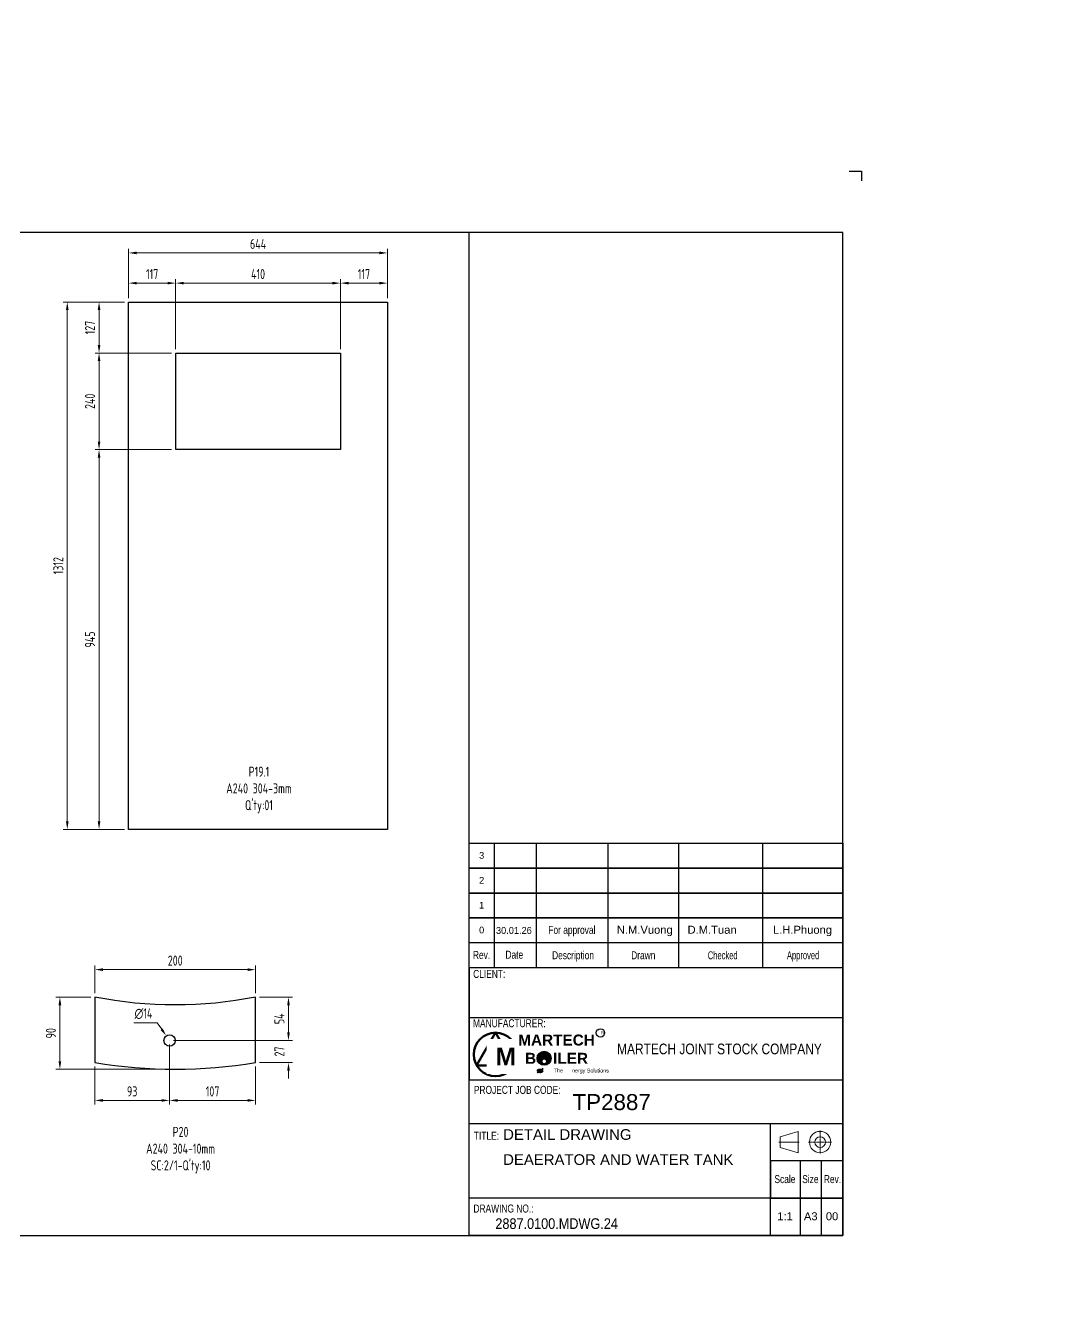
# Model space of a CAD drawing. Header units: millimetres. Extents: x -46397 to 283259, y -8690 to 23983.
# Drawn here: x 205378 to 207953, y -2397 to 754 of the extents above; entities that cross this region are included whole.
import ezdxf
from ezdxf import colors
from ezdxf.entities.mleader import LeaderData, LeaderLine
from ezdxf.enums import TextEntityAlignment as Align
from ezdxf.math import Vec2, Vec3

# ---------------------------------------------------------------- set-up
doc = ezdxf.new("R2010")
doc.units = ezdxf.units.MM
doc.linetypes.add('CENTER', pattern=[2, 1.25, -0.25, 0.25, -0.25])
doc.layers.get('Defpoints').update_dxf_attribs({"lineweight": 0})
for name, color, linetype, lineweight in [('DAM_8', 1, 'Continuous', 25), ('DCenterline8', 8, 'CENTER', 5), ('Dtext', 255, 'Continuous', 20), ('DUONGCHINH', 7, 'Continuous', 25)]:
    doc.layers.add(name, color=color, linetype=linetype, lineweight=lineweight)
doc.layers.add('DIM', color=8, linetype='Continuous')
doc.styles.add('Chu va so', font='arial.ttf')
doc.styles.add('GHI CHÚ 1', font='isocp_IV25.ttf', dxfattribs={"width": 0.8})
doc.styles.get("Standard").update_dxf_attribs({"font": 'isocp.shx', "width": 0.8})
doc.styles.add('TCVN', font='arial.ttf')
doc.styles.add('TEXT', font='arial.ttf', dxfattribs={"height": 124})
doc.dimstyles.new('1-30SCALE', dxfattribs={"dimtxt": 75, "dimasz": 75, "dimexe": 37.5, "dimexo": 30, "dimgap": 30, "dimtad": 1, "dimtoh": 1, "dimdec": 0, "dimdsep": 46, "dimtxsty": 'GHI CHÚ 1', "dimcen": 0.09, "dimclrd": 256, "dimclre": 256, "dimclrt": 2, "dimadec": 0, "dimazin": 0, "dimtfac": 1, "dimtdec": 0, "dimtofl": 0, "dimtmove": 0, "dimatfit": 3, "dimfxl": 1, "dimlwd": 0, "dimlwe": 0, "dimarcsym": 0})

# ---------------------------------------------------------------- blocks, each defined once
blk = doc.blocks.new('_Dot')
at = {"color": 0, "linetype": 'ByBlock', "lineweight": -2}
blk.add_line((-0.5, 0), (-1, 0), dxfattribs=at)
at = {"color": 0, "linetype": 'ByBlock', "const_width": 0.5}
blk.add_lwpolyline([(-0.25, 0, 1), (0.25, 0, 1)], format="xyb", close=True, dxfattribs=at)
blk = doc.blocks.new('*D1180')
at = {"layer": 'Defpoints', "color": 0, "transparency": 16777216}
for p in [(206278.7, 187.3), (205634.7, 65.2, -1.5), (206278.7, 65.2, -1.5)]:
    blk.add_point(p, dxfattribs=at)
at = {"layer": 'DIM', "linetype": 'Continuous', "lineweight": 0, "transparency": 16777216}
for p, q in [((205634.7, 75.2), (205634.7, 197.3)), ((206278.7, 75.2), (206278.7, 197.3)), ((205654.7, 187.3), (206258.7, 187.3))]:
    blk.add_line(p, q, dxfattribs=at)
at = {"layer": 'DIM', "transparency": 16777216}
for points in [[(205654.7, 190.7), (205654.7, 184), (205634.7, 187.3)], [(206258.7, 190.7), (206258.7, 184), (206278.7, 187.3)]]:
    blk.add_solid(points, dxfattribs=at)
at = {"layer": 'DIM', "color": 2, "transparency": 16777216, "insert": (205956.7, 209.8), "char_height": 25, "attachment_point": 5, "style": 'GHI CHÚ 1'}
blk.add_mtext('644', dxfattribs=at)
blk = doc.blocks.new('*D1181')
at = {"layer": 'Defpoints', "color": 0, "transparency": 16777216}
for p in [(205482.1, 65.2), (205634.7, 65.2, -1.5), (205634.7, -1246.8, -1.5)]:
    blk.add_point(p, dxfattribs=at)
at = {"layer": 'DIM', "linetype": 'Continuous', "lineweight": 0, "transparency": 16777216}
for p, q in [((205624.7, 65.2), (205472.1, 65.2)), ((205482.1, -1226.8), (205482.1, 45.2)), ((205624.7, -1246.8), (205472.1, -1246.8))]:
    blk.add_line(p, q, dxfattribs=at)
at = {"layer": 'DIM', "transparency": 16777216}
for points in [[(205478.7, 45.2), (205485.4, 45.2), (205482.1, 65.2)], [(205478.7, -1226.8), (205485.4, -1226.8), (205482.1, -1246.8)]]:
    blk.add_solid(points, dxfattribs=at)
at = {"layer": 'DIM', "color": 2, "transparency": 16777216, "insert": (205459.6, -590.8), "char_height": 25, "attachment_point": 5, "rotation": 90, "style": 'GHI CHÚ 1'}
blk.add_mtext('1312', dxfattribs=at)
blk = doc.blocks.new('*D1182')
at = {"layer": 'Defpoints', "color": 0, "transparency": 16777216}
for p in [(205751.7, 112.2), (205634.7, 65.2, -1.5), (205751.7, -61.8, -1.5)]:
    blk.add_point(p, dxfattribs=at)
at = {"layer": 'DIM', "linetype": 'Continuous', "lineweight": 0, "transparency": 16777216}
for p, q in [((205634.7, 75.2), (205634.7, 122.2)), ((205654.7, 112.2), (205731.7, 112.2)), ((205751.7, -51.8), (205751.7, 122.2))]:
    blk.add_line(p, q, dxfattribs=at)
at = {"layer": 'DIM', "transparency": 16777216}
for points in [[(205654.7, 115.5), (205654.7, 108.9), (205634.7, 112.2)], [(205731.7, 115.5), (205731.7, 108.9), (205751.7, 112.2)]]:
    blk.add_solid(points, dxfattribs=at)
at = {"layer": 'DIM', "color": 2, "transparency": 16777216, "insert": (205693.2, 134.7), "char_height": 25, "attachment_point": 5, "style": 'GHI CHÚ 1'}
blk.add_mtext('117', dxfattribs=at)
blk = doc.blocks.new('*D1183')
at = {"layer": 'Defpoints', "color": 0, "transparency": 16777216}
for p in [(206161.7, 112.2), (205751.7, -61.8, -1.5), (206161.7, -61.8, -1.5)]:
    blk.add_point(p, dxfattribs=at)
at = {"layer": 'DIM', "linetype": 'Continuous', "lineweight": 0, "transparency": 16777216}
for p, q in [((205751.7, -51.8), (205751.7, 122.2)), ((205771.7, 112.2), (206141.7, 112.2)), ((206161.7, -51.8), (206161.7, 122.2))]:
    blk.add_line(p, q, dxfattribs=at)
at = {"layer": 'DIM', "transparency": 16777216}
for points in [[(205771.7, 115.5), (205771.7, 108.9), (205751.7, 112.2)], [(206141.7, 115.5), (206141.7, 108.9), (206161.7, 112.2)]]:
    blk.add_solid(points, dxfattribs=at)
at = {"layer": 'DIM', "color": 2, "transparency": 16777216, "insert": (205956.7, 134.7), "char_height": 25, "attachment_point": 5, "style": 'GHI CHÚ 1'}
blk.add_mtext('410', dxfattribs=at)
blk = doc.blocks.new('*D1184')
at = {"layer": 'Defpoints', "color": 0, "transparency": 16777216}
for p in [(206278.7, 112.2), (206278.7, 65.2, -1.5), (206161.7, -61.8, -1.5)]:
    blk.add_point(p, dxfattribs=at)
at = {"layer": 'DIM', "linetype": 'Continuous', "lineweight": 0, "transparency": 16777216}
for p, q in [((206161.7, -51.8), (206161.7, 122.2)), ((206181.7, 112.2), (206258.7, 112.2)), ((206278.7, 75.2), (206278.7, 122.2))]:
    blk.add_line(p, q, dxfattribs=at)
at = {"layer": 'DIM', "transparency": 16777216}
for points in [[(206181.7, 115.5), (206181.7, 108.9), (206161.7, 112.2)], [(206258.7, 115.5), (206258.7, 108.9), (206278.7, 112.2)]]:
    blk.add_solid(points, dxfattribs=at)
at = {"layer": 'DIM', "color": 2, "transparency": 16777216, "insert": (206220.2, 134.7), "char_height": 25, "attachment_point": 5, "style": 'GHI CHÚ 1'}
blk.add_mtext('117', dxfattribs=at)
blk = doc.blocks.new('*D1185')
at = {"layer": 'Defpoints', "color": 0, "transparency": 16777216}
for p in [(205634.7, 65.2, -1.5), (205561.1, -61.8), (205751.7, -61.8, -1.5)]:
    blk.add_point(p, dxfattribs=at)
at = {"layer": 'DIM', "linetype": 'Continuous', "lineweight": 0, "transparency": 16777216}
for p, q in [((205624.7, 65.2), (205551.1, 65.2)), ((205561.1, 45.2), (205561.1, -41.8)), ((205741.7, -61.8), (205551.1, -61.8))]:
    blk.add_line(p, q, dxfattribs=at)
at = {"layer": 'DIM', "transparency": 16777216}
for points in [[(205557.8, 45.2), (205564.4, 45.2), (205561.1, 65.2)], [(205557.8, -41.8), (205564.4, -41.8), (205561.1, -61.8)]]:
    blk.add_solid(points, dxfattribs=at)
at = {"layer": 'DIM', "color": 2, "transparency": 16777216, "insert": (205538.6, 1.7), "char_height": 25, "attachment_point": 5, "rotation": 90, "style": 'GHI CHÚ 1'}
blk.add_mtext('127', dxfattribs=at)
blk = doc.blocks.new('*D1186')
at = {"layer": 'Defpoints', "color": 0, "transparency": 16777216}
for p in [(205751.7, -61.8, -1.5), (205561.1, -301.8), (205751.7, -301.8, -1.5)]:
    blk.add_point(p, dxfattribs=at)
at = {"layer": 'DIM', "linetype": 'Continuous', "lineweight": 0, "transparency": 16777216}
for p, q in [((205741.7, -61.8), (205551.1, -61.8)), ((205561.1, -81.8), (205561.1, -281.8)), ((205741.7, -301.8), (205551.1, -301.8))]:
    blk.add_line(p, q, dxfattribs=at)
at = {"layer": 'DIM', "transparency": 16777216}
for points in [[(205557.8, -81.8), (205564.4, -81.8), (205561.1, -61.8)], [(205557.8, -281.8), (205564.4, -281.8), (205561.1, -301.8)]]:
    blk.add_solid(points, dxfattribs=at)
at = {"layer": 'DIM', "color": 2, "transparency": 16777216, "insert": (205538.6, -181.8), "char_height": 25, "attachment_point": 5, "rotation": 90, "style": 'GHI CHÚ 1'}
blk.add_mtext('240', dxfattribs=at)
blk = doc.blocks.new('*D1187')
at = {"layer": 'Defpoints', "color": 0, "transparency": 16777216}
for p in [(205751.7, -301.8, -1.5), (205561.1, -1246.8), (205634.7, -1246.8, -1.5)]:
    blk.add_point(p, dxfattribs=at)
at = {"layer": 'DIM', "linetype": 'Continuous', "lineweight": 0, "transparency": 16777216}
for p, q in [((205741.7, -301.8), (205551.1, -301.8)), ((205561.1, -321.8), (205561.1, -1226.8)), ((205624.7, -1246.8), (205551.1, -1246.8))]:
    blk.add_line(p, q, dxfattribs=at)
at = {"layer": 'DIM', "transparency": 16777216}
for points in [[(205557.8, -321.8), (205564.4, -321.8), (205561.1, -301.8)], [(205557.8, -1226.8), (205564.4, -1226.8), (205561.1, -1246.8)]]:
    blk.add_solid(points, dxfattribs=at)
at = {"layer": 'DIM', "color": 2, "transparency": 16777216, "insert": (205538.6, -774.3), "char_height": 25, "attachment_point": 5, "rotation": 90, "style": 'GHI CHÚ 1'}
blk.add_mtext('945', dxfattribs=at)
blk = doc.blocks.new('*D1197')
at = {"layer": 'Defpoints', "color": 0, "transparency": 16777216}
for p in [(205950.6, -1595.7), (205550.6, -1664.2), (205950.6, -1664.2)]:
    blk.add_point(p, dxfattribs=at)
at = {"layer": 'DIM', "linetype": 'Continuous', "lineweight": 0, "transparency": 16777216}
for p, q in [((205550.6, -1654.2), (205550.6, -1585.7)), ((205570.6, -1595.7), (205930.6, -1595.7)), ((205950.6, -1654.2), (205950.6, -1585.7))]:
    blk.add_line(p, q, dxfattribs=at)
at = {"layer": 'DIM', "transparency": 16777216}
for points in [[(205570.6, -1592.4), (205570.6, -1599.1), (205550.6, -1595.7)], [(205930.6, -1592.4), (205930.6, -1599.1), (205950.6, -1595.7)]]:
    blk.add_solid(points, dxfattribs=at)
at = {"layer": 'DIM', "color": 2, "transparency": 16777216, "insert": (205750.6, -1573.2), "char_height": 25, "attachment_point": 5, "style": 'GHI CHÚ 1'}
blk.add_mtext('200', dxfattribs=at)
blk = doc.blocks.new('*D1198')
at = {"layer": 'Defpoints', "color": 0, "transparency": 16777216}
for p in [(205550.6, -1664.2), (205463.7, -1843.6), (205750.6, -1843.6)]:
    blk.add_point(p, dxfattribs=at)
at = {"layer": 'DIM', "linetype": 'Continuous', "lineweight": 0, "transparency": 16777216}
for p, q in [((205540.6, -1664.2), (205453.7, -1664.2)), ((205463.7, -1684.2), (205463.7, -1823.6)), ((205740.6, -1843.6), (205453.7, -1843.6))]:
    blk.add_line(p, q, dxfattribs=at)
at = {"layer": 'DIM', "transparency": 16777216}
for points in [[(205460.3, -1684.2), (205467, -1684.2), (205463.7, -1664.2)], [(205460.3, -1823.6), (205467, -1823.6), (205463.7, -1843.6)]]:
    blk.add_solid(points, dxfattribs=at)
at = {"layer": 'DIM', "color": 2, "transparency": 16777216, "insert": (205441.2, -1753.9), "char_height": 25, "attachment_point": 5, "rotation": 90, "style": 'GHI CHÚ 1'}
blk.add_mtext('90', dxfattribs=at)
blk = doc.blocks.new('*D1199')
at = {"layer": 'Defpoints', "color": 0, "transparency": 16777216}
for p in [(205736.5, -1772), (205550.6, -1826.8), (205736.5, -1921.1)]:
    blk.add_point(p, dxfattribs=at)
at = {"layer": 'DIM', "linetype": 'Continuous', "lineweight": 0, "transparency": 16777216}
for p, q in [((205736.5, -1782), (205736.5, -1931.1)), ((205550.6, -1836.8), (205550.6, -1931.1)), ((205570.6, -1921.1), (205716.5, -1921.1))]:
    blk.add_line(p, q, dxfattribs=at)
at = {"layer": 'DIM', "transparency": 16777216}
for points in [[(205570.6, -1917.7), (205570.6, -1924.4), (205550.6, -1921.1)], [(205716.5, -1917.7), (205716.5, -1924.4), (205736.5, -1921.1)]]:
    blk.add_solid(points, dxfattribs=at)
at = {"layer": 'DIM', "color": 2, "transparency": 16777216, "insert": (205643.5, -1898.6), "char_height": 25, "attachment_point": 5, "style": 'GHI CHÚ 1'}
blk.add_mtext('93', dxfattribs=at)
blk = doc.blocks.new('*D1200')
at = {"layer": 'Defpoints', "color": 0, "transparency": 16777216}
for p in [(205736.5, -1772), (205950.6, -1826.8), (205950.6, -1921.1)]:
    blk.add_point(p, dxfattribs=at)
at = {"layer": 'DIM', "linetype": 'Continuous', "lineweight": 0, "transparency": 16777216}
for p, q in [((205736.5, -1782), (205736.5, -1931.1)), ((205950.6, -1836.8), (205950.6, -1931.1)), ((205756.5, -1921.1), (205930.6, -1921.1))]:
    blk.add_line(p, q, dxfattribs=at)
at = {"layer": 'DIM', "transparency": 16777216}
for points in [[(205756.5, -1917.7), (205756.5, -1924.4), (205736.5, -1921.1)], [(205930.6, -1917.7), (205930.6, -1924.4), (205950.6, -1921.1)]]:
    blk.add_solid(points, dxfattribs=at)
at = {"layer": 'DIM', "color": 2, "transparency": 16777216, "insert": (205843.5, -1898.6), "char_height": 25, "attachment_point": 5, "style": 'GHI CHÚ 1'}
blk.add_mtext('107', dxfattribs=at)
blk = doc.blocks.new('*D1201')
at = {"layer": 'Defpoints', "color": 0, "transparency": 16777216}
for p in [(205736.5, -1772), (206032.4, -1772), (205950.6, -1826.8)]:
    blk.add_point(p, dxfattribs=at)
at = {"layer": 'DIM', "linetype": 'Continuous', "lineweight": 0, "transparency": 16777216}
for p, q in [((206032.4, -1752), (206032.4, -1732)), ((205746.5, -1772), (206042.4, -1772)), ((205960.6, -1826.8), (206042.4, -1826.8)), ((206032.4, -1846.8), (206032.4, -1866.8))]:
    blk.add_line(p, q, dxfattribs=at)
at = {"layer": 'DIM', "transparency": 16777216}
for points in [[(206029.1, -1752), (206035.7, -1752), (206032.4, -1772)], [(206029.1, -1846.8), (206035.7, -1846.8), (206032.4, -1826.8)]]:
    blk.add_solid(points, dxfattribs=at)
at = {"layer": 'DIM', "color": 2, "transparency": 16777216, "insert": (206009.9, -1799.4), "char_height": 25, "attachment_point": 5, "rotation": 90, "style": 'GHI CHÚ 1'}
blk.add_mtext('27', dxfattribs=at)
blk = doc.blocks.new('*D1202')
at = {"layer": 'Defpoints', "color": 0, "transparency": 16777216}
for p in [(205950.6, -1664.2), (206032.4, -1664.2), (205736.5, -1772)]:
    blk.add_point(p, dxfattribs=at)
at = {"layer": 'DIM', "linetype": 'Continuous', "lineweight": 0, "transparency": 16777216}
for p, q in [((205960.6, -1664.2), (206042.4, -1664.2)), ((206032.4, -1752), (206032.4, -1684.2)), ((205746.5, -1772), (206042.4, -1772))]:
    blk.add_line(p, q, dxfattribs=at)
at = {"layer": 'DIM', "transparency": 16777216}
for points in [[(206029.1, -1684.2), (206035.7, -1684.2), (206032.4, -1664.2)], [(206029.1, -1752), (206035.7, -1752), (206032.4, -1772)]]:
    blk.add_solid(points, dxfattribs=at)
at = {"layer": 'DIM', "color": 2, "transparency": 16777216, "insert": (206009.9, -1718.1), "char_height": 25, "attachment_point": 5, "rotation": 90, "style": 'GHI CHÚ 1'}
blk.add_mtext('54', dxfattribs=at)
blk = doc.blocks.new('*D1203')
at = {"layer": 'Defpoints', "color": 0, "transparency": 16777216}
for p in [(205728.4, -1760.5), (205744.5, -1783.4)]:
    blk.add_point(p, dxfattribs=at)
at = {"layer": 'DIM', "linetype": 'Continuous', "lineweight": 0, "transparency": 16777216}
for p, q in [((205647.9, -1727.8), (205705.4, -1727.8)), ((205705.4, -1727.8), (205716.9, -1744.2))]:
    blk.add_line(p, q, dxfattribs=at)
at = {"layer": 'DIM', "lineweight": 0, "transparency": 16777216}
for p, q in [((205736.4, -1772), (205736.6, -1772)), ((205736.5, -1772.1), (205736.5, -1771.9))]:
    blk.add_line(p, q, dxfattribs=at)
at = {"layer": 'DIM', "transparency": 16777216}
blk.add_solid([(205719.6, -1742.3), (205714.2, -1746.1), (205728.4, -1760.5)], dxfattribs=at)
at = {"layer": 'DIM', "color": 2, "transparency": 16777216, "insert": (205671.6, -1705.3), "char_height": 25, "attachment_point": 5, "style": 'GHI CHÚ 1'}
blk.add_mtext('∅14', dxfattribs=at)
blk = doc.blocks.new('*U1832')
at = {"lineweight": 25}
for p, q in [((3238.8, 1073.9, 0), (3238.8, 733, 0)), ((3353.6, 1073.9, 0), (3353.6, 733, 0)), ((3550.5, 1073.9, 0), (3550.5, 733, 0)), ((3743.4, 1073.9, 0), (3743.4, 733, 0)), ((3974.1, 1073.9, 0), (3974.1, 733, 0)), ((3170.6, 597.1), (4193.4, 597.1)), ((4076.8, 204.6, 0), (4076.8, 0)), ((4135.2, 0), (4135.2, 204.6, 0))]:
    blk.add_line(p, q, dxfattribs=at)
at = {"lineweight": 25, "elevation": -0.1}
for points in [[(4211.2, 2914.4), (4245, 2914.4), (4245, 2888.2)], [(-94.4, -102.7), (-94.4, -153.9), (-36.7, -153.9)]]:
    blk.add_lwpolyline(points, dxfattribs=at)
at = {"lineweight": 25}
for points in [[(0, 0), (4193.4, 0), (4193.4, 2746.9), (0, 2746.9)], [(0, 0), (3170.6, 0), (3170.6, 2746.9), (0, 2746.9)], [(3170.6, 1073.9), (4193.4, 1073.9), (4193.4, 0), (3170.6, 0)], [(3170.6, 1073.9), (4193.4, 1073.9), (4193.4, 1005.7), (3170.6, 1005.7)], [(3170.6, 1005.7), (4193.4, 1005.7), (4193.4, 937.5), (3170.6, 937.5)], [(3170.6, 937.5), (4193.4, 937.5), (4193.4, 869.4), (3170.6, 869.4)], [(3170.6, 869.4), (4193.4, 869.4), (4193.4, 801.2), (3170.6, 801.2)], [(3170.6, 426.2), (4193.4, 426.2), (4193.4, 733), (3170.6, 733)], [(3170.6, 306.8), (4193.4, 306.8), (4193.4, 102.3), (3170.6, 102.3)], [(3995.7, 306.8), (4193.4, 306.8), (4193.4, 0), (3995.7, 0)]]:
    blk.add_lwpolyline(points, close=True, dxfattribs=at)
at = {"lineweight": 50}
blk.add_lwpolyline([(3242.6, 555.4), (3190.9, 465.9), (3294.3, 465.9)], close=True, dxfattribs=at)
at = {"color": 2, "lineweight": 20, "elevation": 0}
blk.add_lwpolyline([(4022.1, 241.1), (4071.5, 226.5), (4071.5, 284.9), (4022.1, 270.3)], close=True, dxfattribs=at)
at = {"lineweight": 25, "elevation": 0}
blk.add_lwpolyline([(3995.7, 102.3), (4193.4, 102.3), (4193.4, 204.6), (3995.7, 204.6)], close=True, dxfattribs=at)
at = {"lineweight": 50}
blk.add_circle((3242.6, 495.7), 59.7, dxfattribs=at)
at = {"color": 2, "lineweight": 20}
for radius in [29.2, 14.6]:
    blk.add_circle((4131.6, 255.7, 0), radius, dxfattribs=at)
at = {"lineweight": 25}
blk.add_circle((-42.8, -102.3, -0.1), 12.7, dxfattribs=at)
at = {"layer": 'DCenterline8', "lineweight": 0, "ltscale": 2}
for p, q in [((4131.6, 287.8, 0), (4131.6, 223.5, 0)), ((4099.5, 255.7, 0), (4163.8, 255.7, 0))]:
    blk.add_line(p, q, dxfattribs=at)
at = {"layer": 'DCenterline8', "lineweight": 0}
blk.add_line((4018.8, 255.7, 0), (4074.2, 255.7, 0), dxfattribs=at)
at = {"color": 5, "style": 'Chu va so'}
for s, height, width, p in [('For approval', 21.916, 0.75, (3451.7, 825.8, 0)), ('Rev.', 21.92, 0.75, (3204.3, 757.2)), ('Date', 21.92, 0.75, (3294.1, 757.9, 0)), ('Description', 21.916, 0.75, (3454.9, 756.4, 0)), ('Drawn', 21.92, 0.75, (3647.3, 756.4, 0)), ('Checked', 21.92, 0.65, (3864.8, 756.3)), ('Approved', 21.92, 0.65, (4085, 756.4, 0)), ('CLIENT:', 21.92, 0.75, (3225.4, 705.3, 0.2)), ('PROJECT JOB CODE:', 21.916, 0.75, (3302, 387.8)), ('TITLE:', 21.92, 0.75, (3217.8, 262, 0.2)), ('Scale', 21.92, 0.75, (4035.2, 143.4, 0)), ('Size', 21.92, 0.75, (4104.9, 143.4, 0)), ('Rev. ', 21.92, 0.75, (4168.6, 143.4, 0)), ('DRAWING NO.:', 21.916, 0.75, (3264.5, 62.8, 0.2))]:
    blk.add_text(s, height=height, dxfattribs=dict(at, width=width)).set_placement(p, align=Align.CENTER)
at = {"color": 5, "lineweight": 25, "insert": (3518.1, 510.6, 0), "char_height": 29.222, "width": 675.523, "attachment_point": 4, "style": 'Chu va so'}
blk.add_mtext('\\pxqc;{\\W0.8;MARTECH JOINT STOCK COMPANY}', dxfattribs=at)
at = {"layer": 'Dtext', "ltscale": 0.1}
for tag, p, height, style in [('REV_3', (3197.6, 1031.7), 18.3, 'TCVN'), ('FOR_APPROVAL3', (3380.3, 1030.4, -0.2), 21.9, 'TCVN'), ('REV_2', (3197.6, 963.5), 18.3, 'TCVN'), ('FOR_APPROVAL2', (3380.3, 962.3, -0.2), 21.9, 'TCVN'), ('REV_1', (3197.6, 895.4), 18.3, 'TCVN'), ('FOR_APPROVAL1', (3380.3, 894.1, -0.2), 21.9, 'TCVN'), ('REV_0', (3197.6, 827.2), 18.3, 'TCVN'), ('NGUOI_VE', (3574.9, 826.2, -0.2), 21.9, 'TCVN'), ('NGUOI_KIEM_2', (3768.5, 826.2, -0.2), 21.9, 'TCVN'), ('NGUOI_DUYET', (4002.5, 826.2, -0.2), 21.9, 'TCVN'), ('1.1_A4', (4014.2, 41.6, -0.2), 21.9, 'Chu va so'), ('A4_A4', (4087.1, 41.6, -0.2), 21.9, 'Chu va so'), ('REV.', (4147.2, 41.6, -0.2), 21.9, 'Chu va so')]:
    blk.add_attdef(tag, p, '', height=height, dxfattribs=dict(at, style=style))
for tag, p, height, style, width in [('NGAY_REV03', (3243.9, 1030.4, -0.2), 19, 'TCVN', 0.95), ('NGAY_REV02', (3243.9, 962.3, -0.2), 19, 'TCVN', 0.95), ('NGAY_REV01', (3243.9, 894.1, -0.2), 19, 'TCVN', 0.95), ('NGAY_REV0', (3243.9, 825.9, -0.2), 19, 'TCVN', 0.95), ('DWD.NO', (3242.2, 17.8, -0.2), 29.2, 'Chu va so', 0.85)]:
    blk.add_attdef(tag, p, '', height=height, dxfattribs=dict(at, style=style, width=width))
at = {"layer": 'Dtext', "lineweight": 25, "ltscale": 0.1, "style": 'Chu va so'}
for tag, p, height in [('PROJECT_CODE', (3453.4, 343.4), 43.8), ('TITLE1', (3263.6, 261.9, -0.2), 29.2), ('TITLE2', (3263.6, 193.1, -0.2), 29.2), ('TITLE3', (3263.6, 125, -0.2), 29.2)]:
    blk.add_attdef(tag, p, '', height=height, dxfattribs=at)
at = {"insert": (3242.8, 513.9), "char_height": 48.012, "attachment_point": 1, "style": 'TEXT', "bg_fill": 2}
blk.add_mtext('\\pxqc;{\\fArial|b1|i0|c0|p34;M}', dxfattribs=at)
at = {"insert": (3306.4, 550.2), "char_height": 30.008, "width": 206.669, "attachment_point": 1, "style": 'TEXT', "bg_fill": 2}
blk.add_mtext('\\pxqc;{\\fArial|b1|i0|c0|p34;MARTECH\\PB    ILER}', dxfattribs=at)
h = blk.add_hatch(color=256)
h.dxf.hatch_style = 1
edge = h.paths.add_edge_path()
edge.add_spline(control_points=[(3356.6, 448.8), (3357.5, 449.4), (3361.1, 452), (3368.6, 448.4), (3372.1, 452.7), (3373.4, 454.2)], knot_values=[0, 0, 0, 0, 0.315535, 1.31207, 1.873609, 1.873609, 1.873609, 1.873609], degree=3, periodic=0)
edge.add_spline(control_points=[(3373.4, 454.2), (3372.3, 453.2), (3368.4, 449.6), (3360, 453.9), (3357.2, 449.6), (3356.6, 448.8)], knot_values=[0, 0, 0, 0, 0.411397, 1.576501, 1.877595, 1.877595, 1.877595, 1.877595], degree=3, periodic=0)
edge = h.paths.add_edge_path()
edge.add_spline(control_points=[(3356.6, 445), (3357.5, 445.7), (3361.1, 448.3), (3368.6, 444.6), (3372.1, 448.9), (3373.4, 450.5)], knot_values=[0, 0, 0, 0, 0.315535, 1.31207, 1.873609, 1.873609, 1.873609, 1.873609], degree=3, periodic=0)
edge.add_spline(control_points=[(3373.4, 450.5), (3372.3, 449.5), (3368.4, 445.9), (3360, 450.2), (3357.2, 445.9), (3356.6, 445)], knot_values=[0, 0, 0, 0, 0.411397, 1.576501, 1.877595, 1.877595, 1.877595, 1.877595], degree=3, periodic=0)
at = {"color": 7}
for centre in [(3360.3, 489.7), (3360.3, 485.2), (3364.7, 489.7), (3364.7, 485.2), (3369.2, 489.7), (3369.2, 485.2), (3373.7, 489.7), (3373.7, 485.2), (3378.2, 489.7), (3378.2, 485.2), (3382.7, 489.7), (3382.7, 485.2), (3387.1, 489.7), (3387.1, 485.2), (3391.6, 489.7), (3391.6, 485.2), (3362.4, 480.3), (3366.1, 475.8), (3366.8, 480.3)]:
    blk.add_circle(centre, 1.82, dxfattribs=at)
for points in [[(3356.6, 452.2), (3358.5, 454.6), (3370, 455.3), (3373.4, 457.7)], [(3356.6, 452.2), (3359.3, 453.9), (3369.2, 454), (3373.4, 457.7)], [(3356.6, 448.8), (3358.5, 451.1), (3370, 451.8), (3373.4, 454.2)], [(3356.6, 448.8), (3359.3, 450.4), (3369.2, 450.5), (3373.4, 454.2)], [(3356.6, 445), (3358.5, 447.3), (3370, 448.1), (3373.4, 450.5)], [(3356.6, 445), (3359.3, 446.6), (3369.2, 446.8), (3373.4, 450.5)]]:
    blk.add_spline(points, degree=3)
at = {"color": 5, "style": 'Chu va so', "width": 0.75}
blk.add_text('MANUFACTURER:', height=21.916, dxfattribs=at).set_placement((3280.5, 570.2, 0.2), align=Align.CENTER)
at = {"attachment_point": 1, "style": 'TEXT', "bg_fill": 2}
for s, insert, char_height in [('\\pxqc;R', (3530.8, 560.3), 10.5), ('\\pxqc;The      nergy Solutions', (3402.2, 456.8), 10.503)]:
    blk.add_mtext(s, dxfattribs=dict(at, insert=insert, char_height=char_height))
at = {"layer": 'DAM_8'}
h = blk.add_hatch(color=7, dxfattribs=at)
edge = h.paths.add_edge_path()
edge.add_arc((3375.6, 485.2), 19.1, 191.4592, 461.3375)
edge.add_arc((3375.6, 485.2), 19.1, 101.3375, 191.4592)
edge = h.paths.add_edge_path(flags=16)
edge.add_arc((3366.1, 475.8), 1.82, -289.458, 11.4592, ccw=False)
edge.add_arc((3366.1, 475.8), 1.82, 11.4592, 70.542, ccw=False)
edge = h.paths.add_edge_path(flags=16)
edge.add_arc((3391.6, 485.2), 1.82, -211.5113, 11.4592, ccw=False)
edge.add_arc((3391.6, 485.2), 1.82, 11.4592, 148.4887, ccw=False)
edge = h.paths.add_edge_path(flags=16)
edge.add_arc((3362.4, 480.3), 1.82, -304.2526, 11.4592, ccw=False)
edge.add_arc((3362.4, 480.3), 1.82, 11.4592, 55.7474, ccw=False)
edge = h.paths.add_edge_path(flags=16)
edge.add_arc((3391.6, 489.7), 1.82, -200.2428, 11.4592, ccw=False)
edge.add_arc((3391.6, 489.7), 1.82, 11.4592, 159.7572, ccw=False)
edge = h.paths.add_edge_path(flags=16)
edge.add_arc((3387.1, 485.2), 1.82, -219.051, 11.4592, ccw=False)
edge.add_arc((3387.1, 485.2), 1.82, 11.4592, 140.949, ccw=False)
edge = h.paths.add_edge_path(flags=16)
edge.add_arc((3366.8, 480.3), 1.82, -292.0311, 11.4592, ccw=False)
edge.add_arc((3366.8, 480.3), 1.82, 11.4592, 67.9689, ccw=False)
edge = h.paths.add_edge_path(flags=16)
edge.add_arc((3360.3, 485.2), 1.82, -319.4544, 11.4592, ccw=False)
edge.add_arc((3360.3, 485.2), 1.82, 11.4592, 40.5456, ccw=False)
edge = h.paths.add_edge_path(flags=16)
edge.add_arc((3387.1, 489.7), 1.82, -206.0119, 11.4592, ccw=False)
edge.add_arc((3387.1, 489.7), 1.82, 11.4592, 153.9881, ccw=False)
edge = h.paths.add_edge_path(flags=16)
edge.add_arc((3375.9, 476.8), 6.5, -262.499, 11.4592, ccw=False)
edge.add_arc((3375.9, 476.8), 6.5, 11.4592, 97.501, ccw=False)
edge = h.paths.add_edge_path(flags=16)
edge.add_arc((3360.3, 489.7), 1.82, -332.7707, 11.4592, ccw=False)
edge.add_arc((3360.3, 489.7), 1.82, 11.4592, 27.2293, ccw=False)
edge = h.paths.add_edge_path(flags=16)
edge.add_arc((3382.7, 485.2), 1.82, -230.166, 11.4592, ccw=False)
edge.add_arc((3382.7, 485.2), 1.82, 11.4592, 129.834, ccw=False)
edge = h.paths.add_edge_path(flags=16)
edge.add_arc((3364.7, 485.2), 1.82, -307.6137, 11.4592, ccw=False)
edge.add_arc((3364.7, 485.2), 1.82, 11.4592, 52.3863, ccw=False)
edge = h.paths.add_edge_path(flags=16)
edge.add_arc((3378.2, 485.2), 1.82, -246.4575, 11.4592, ccw=False)
edge.add_arc((3378.2, 485.2), 1.82, 11.4592, 113.5425, ccw=False)
edge = h.paths.add_edge_path(flags=16)
edge.add_arc((3369.2, 485.2), 1.82, -290.4056, 11.4592, ccw=False)
edge.add_arc((3369.2, 485.2), 1.82, 11.4592, 69.5944, ccw=False)
edge = h.paths.add_edge_path(flags=16)
edge.add_arc((3382.7, 489.7), 1.82, -215.7954, 11.4592, ccw=False)
edge.add_arc((3382.7, 489.7), 1.82, 11.4592, 144.2046, ccw=False)
edge = h.paths.add_edge_path(flags=16)
edge.add_arc((3373.7, 485.2), 1.82, -268.4837, 11.4592, ccw=False)
edge.add_arc((3373.7, 485.2), 1.82, 11.4592, 91.5163, ccw=False)
edge = h.paths.add_edge_path(flags=16)
edge.add_arc((3364.7, 489.7), 1.82, -322.0207, 11.4592, ccw=False)
edge.add_arc((3364.7, 489.7), 1.82, 11.4592, 37.9793, ccw=False)
edge = h.paths.add_edge_path(flags=16)
edge.add_arc((3373.7, 489.7), 1.82, -267.4803, 11.4592, ccw=False)
edge.add_arc((3373.7, 489.7), 1.82, 11.4592, 92.5197, ccw=False)
edge = h.paths.add_edge_path(flags=16)
edge.add_arc((3378.2, 489.7), 1.82, -234.0834, 11.4592, ccw=False)
edge.add_arc((3378.2, 489.7), 1.82, 11.4592, 125.9166, ccw=False)
edge = h.paths.add_edge_path(flags=16)
edge.add_arc((3369.2, 489.7), 1.82, -301.7345, 11.4592, ccw=False)
edge.add_arc((3369.2, 489.7), 1.82, 11.4592, 58.2655, ccw=False)
blk.add_circle((3530, 554.8), 11.4)
at = {"color": 7}
for centre, radius in [((3375.6, 485.2), 19.1), ((3375.9, 476.8), 6.5)]:
    blk.add_circle(centre, radius, dxfattribs=at)

msp = doc.modelspace()

# ---------------------------------------------------------------- linework, layer by layer
at = {"layer": 'DUONGCHINH', "elevation": -1.5}
for points in [[(205634.74, 65.24), (206278.74, 65.24), (206278.74, -1246.76), (205634.74, -1246.76)], [(205751.74, -61.76), (206161.74, -61.76), (206161.74, -301.76), (205751.74, -301.76)]]:
    msp.add_lwpolyline(points, close=True, dxfattribs=at)
at = {"layer": 'DUONGCHINH'}
msp.add_lwpolyline([(205950.62, -1664.18, -0.0970597), (205550.62, -1664.18), (205550.62, -1826.81, 0.0839202), (205950.62, -1826.81)], format="xyb", close=True, dxfattribs=at)
msp.add_circle((205736.46, -1771.99), 14, dxfattribs=at)

# ---------------------------------------------------------------- texts
at = {"color": 3, "char_height": 25, "attachment_point": 1}
for s, insert in [("\\pxqc;P19.1\\PA240 304-3mm\\PQ'ty:01", (205693.55, -1090.65)), ("\\pxqc;P20\\PA240 304-10mm\\PSC:2/1-Q'ty:10", (205498.51, -1986.81))]:
    msp.add_mtext_dynamic_manual_height_columns(s, width=530.7893, gutter_width=96.62, heights=[133.59], dxfattribs=dict(at, insert=insert))

# ---------------------------------------------------------------- dimensions: what is measured, and where the dimension line sits
at = {"layer": 'DIM'}
for base, p1, p2, override, picture, middle in [((206278.74, 187.35), (205634.74, 65.24, -1.5), (206278.74, 65.24, -1.5), {"dimtxt": 25, "dimasz": 20, "dimexe": 10, "dimexo": 10, "dimgap": 10, "dimtmove": 1}, '*D1180', (205956.74, 209.85)), ((205751.74, 112.2), (205634.74, 65.24, -1.5), (205751.74, -61.76, -1.5), {"dimtxt": 25, "dimasz": 20, "dimexe": 10, "dimexo": 10, "dimgap": 10, "dimtmove": 1}, '*D1182', (205693.24, 134.7)), ((206161.74, 112.2), (205751.74, -61.76, -1.5), (206161.74, -61.76, -1.5), {"dimtxt": 25, "dimasz": 20, "dimexe": 10, "dimexo": 10, "dimgap": 10, "dimtmove": 1}, '*D1183', (205956.74, 134.7)), ((206278.74, 112.2), (206161.74, -61.76, -1.5), (206278.74, 65.24, -1.5), {"dimtxt": 25, "dimasz": 20, "dimexe": 10, "dimexo": 10, "dimgap": 10, "dimtmove": 1}, '*D1184', (206220.24, 134.7)), ((205950.62, -1595.73), (205550.62, -1664.18), (205950.62, -1664.18), {"dimtxt": 25, "dimasz": 20, "dimexe": 10, "dimexo": 10, "dimgap": 10, "dimlfac": 0.5, "dimtmove": 1}, '*D1197', (205750.62, -1573.23)), ((205736.46, -1921.06), (205550.62, -1826.81), (205736.46, -1771.99), {"dimtxt": 25, "dimasz": 20, "dimexe": 10, "dimexo": 10, "dimgap": 10, "dimlfac": 0.5, "dimtmove": 1}, '*D1199', (205643.54, -1898.56)), ((205950.62, -1921.06), (205736.46, -1771.99), (205950.62, -1826.81), {"dimtxt": 25, "dimasz": 20, "dimexe": 10, "dimexo": 10, "dimgap": 10, "dimlfac": 0.5, "dimtmove": 1}, '*D1200', (205843.54, -1898.56))]:
    dim = msp.add_linear_dim(base=base, p1=p1, p2=p2, dimstyle='1-30SCALE', override=override, dxfattribs=at)
    dim.commit()
    dim.dimension.update_dxf_attribs({"geometry": picture, "text_midpoint": middle})
for base, p1, p2, override, picture, middle in [((205482.07, 65.24), (205634.74, -1246.76, -1.5), (205634.74, 65.24, -1.5), {"dimtxt": 25, "dimasz": 20, "dimexe": 10, "dimexo": 10, "dimgap": 10, "dimtmove": 1}, '*D1181', (205459.57, -590.76)), ((205561.11, -61.76), (205634.74, 65.24, -1.5), (205751.74, -61.76, -1.5), {"dimtxt": 25, "dimasz": 20, "dimexe": 10, "dimexo": 10, "dimgap": 10, "dimtmove": 1}, '*D1185', (205538.61, 1.74)), ((205561.11, -301.76), (205751.74, -61.76, -1.5), (205751.74, -301.76, -1.5), {"dimtxt": 25, "dimasz": 20, "dimexe": 10, "dimexo": 10, "dimgap": 10, "dimtmove": 1}, '*D1186', (205538.61, -181.76)), ((205561.11, -1246.76), (205751.74, -301.76, -1.5), (205634.74, -1246.76, -1.5), {"dimtxt": 25, "dimasz": 20, "dimexe": 10, "dimexo": 10, "dimgap": 10, "dimtmove": 1}, '*D1187', (205538.61, -774.26)), ((205463.67, -1843.59), (205550.62, -1664.18), (205750.62, -1843.59), {"dimtxt": 25, "dimasz": 20, "dimexe": 10, "dimexo": 10, "dimgap": 10, "dimlfac": 0.5, "dimtmove": 1}, '*D1198', (205441.17, -1753.89)), ((206032.41, -1664.18), (205736.46, -1771.99), (205950.62, -1664.18), {"dimtxt": 25, "dimasz": 20, "dimexe": 10, "dimexo": 10, "dimgap": 10, "dimlfac": 0.5, "dimtmove": 1}, '*D1202', (206009.91, -1718.09)), ((206032.41, -1771.99), (205950.62, -1826.81), (205736.46, -1771.99), {"dimtxt": 25, "dimasz": 20, "dimexe": 10, "dimexo": 10, "dimgap": 10, "dimlfac": 0.5, "dimtmove": 1}, '*D1201', (206009.91, -1799.4))]:
    dim = msp.add_linear_dim(base=base, p1=p1, p2=p2, angle=90, dimstyle='1-30SCALE', override=override, dxfattribs=at)
    dim.commit()
    dim.dimension.update_dxf_attribs({"geometry": picture, "text_midpoint": middle})
dim = msp.add_diameter_dim_2p(p1=(205744.52, -1783.44), p2=(205728.4, -1760.54), dimstyle='1-30SCALE', override={"dimtxt": 25, "dimasz": 20, "dimexe": 10, "dimexo": 10, "dimgap": 10, "dimlfac": 0.5, "dimtmove": 1}, dxfattribs=at)
dim.commit()
dim.dimension.update_dxf_attribs({"geometry": '*D1203', "text_midpoint": (205671.64, -1705.33)})

# ---------------------------------------------------------------- leaders
at = {"color": 3, "ltscale": 5}
ml = msp.add_multileader_mtext('Standard', dxfattribs=at)
ml.set_content('{\\fArial|b0|i0|c0|p34;Khoan lỗ %%C10 cho cùm ống DN200 (theo thực tế)}', color=3)
ml.set_leader_properties(lineweight=9)
ml.set_arrow_properties(name='DOT')
ml.build(insert=Vec2(0, 0))
ml.multileader.update_dxf_attribs({"has_dogleg": 0, "text_left_attachment_type": 5, "text_right_attachment_type": 6, "dogleg_length": 0.1, "arrow_head_size": 17.4, "scale": 300})
ctx = ml.context
ctx.base_point, ctx.scale, ctx.char_height, ctx.arrow_head_size, ctx.landing_gap_size, ctx.plane_origin = Vec3(148509.96, 665.28), 300, 24, 17.4, 18, Vec3(149312.43, -378.76)
ctx.left_attachment, ctx.right_attachment = 5, 6
notes = []
notes.append((ctx, [(0, (1, 1, 0), (148878.33, 716.29), (-1, 0), 30, [(0, [(149054.42, 441.35)], 0, [])])]))
ctx.mtext.insert, ctx.mtext.width, ctx.mtext.flow_direction = Vec3(148527.96, 747.35), 309.9931, 5
ml = msp.add_multileader_mtext('Standard', dxfattribs=at)
ml.set_content('{\\fArial|b0|i0|c0|p34;Khoan lỗ %%C10 cho cùm ống DN100 (theo thực tế)}', color=3)
ml.set_leader_properties(lineweight=9)
ml.set_arrow_properties(name='DOT')
ml.build(insert=Vec2(0, 0))
ml.multileader.update_dxf_attribs({"has_dogleg": 0, "text_left_attachment_type": 5, "text_right_attachment_type": 6, "dogleg_length": 0.1, "arrow_head_size": 17.4, "scale": 300})
ctx = ml.context
ctx.base_point, ctx.scale, ctx.char_height, ctx.arrow_head_size, ctx.landing_gap_size, ctx.plane_origin = Vec3(149602.55, 578.05), 300, 24, 17.4, 18, Vec3(149253.66, -389.59)
ctx.left_attachment, ctx.right_attachment = 5, 6
notes.append((ctx, [(0, (1, 1, 0), (149572.55, 578.05), (1, 0), 30, [(0, [(149511.66, 430.53)], 0, [])])]))
ctx.mtext.insert, ctx.mtext.width, ctx.mtext.flow_direction = Vec3(149620.55, 660.13), 306.4046, 5
for ctx, leaders in notes:
    for number, flags, end, landing, length, lines in leaders:
        leader = LeaderData()
        leader.index, (leader.has_last_leader_line, leader.has_dogleg_vector, leader.attachment_direction) = number, flags
        leader.last_leader_point, leader.dogleg_vector, leader.dogleg_length = Vec3(end), Vec3(landing), length
        for number, points, colour, breaks in lines:
            line = LeaderLine()
            line.index, line.vertices, line.color, line.breaks = number, Vec3.list(points), colors.encode_raw_color(colour), breaks
            leader.lines.append(line)
        ctx.leaders.append(leader)

# ---------------------------------------------------------------- next in the draw order: block references
ref = msp.add_blockref('*U1832', (203601.67, -2257.04, -0.15), dxfattribs=dict(xscale=0.9084576280678549, yscale=0.9084576280678549, zscale=0.9084576280678549))
ref.add_attrib('PROJECT_CODE', 'TP2887', (206738.93, -1945.11, -0.15), dxfattribs={"layer": 'Dtext', "lineweight": 25, "ltscale": 0.1, "height": 39.82, "style": 'Chu va so'})
ref.add_attrib('TITLE1', 'DETAIL DRAWING', (206566.48, -2019.15, -0.31), dxfattribs={"layer": 'Dtext', "lineweight": 25, "ltscale": 0.1, "height": 26.5469, "style": 'Chu va so'})
ref.add_attrib('TITLE2', 'DEAERATOR AND WATER TANK', (206566.48, -2081.58, -0.31), dxfattribs={"layer": 'Dtext', "lineweight": 25, "ltscale": 0.1, "height": 26.5469, "style": 'Chu va so'})
ref.add_attrib('DWD.NO', '2887.0100.MDWG.24', (206547.06, -2240.88, -0.31), dxfattribs={"layer": 'Dtext', "ltscale": 0.1, "height": 26.5469, "style": 'Chu va so', "width": 0.85})
ref.add_attrib('1.1_A4', '1:1', (207248.4, -2219.25, -0.31), dxfattribs={"layer": 'Dtext', "ltscale": 0.1, "height": 19.91, "style": 'Chu va so'})
ref.add_attrib('A4_A4', 'A3', (207314.66, -2219.25, -0.31), dxfattribs={"layer": 'Dtext', "ltscale": 0.1, "height": 19.91, "style": 'Chu va so'})
ref.add_attrib('REV.', '00', (207369.22, -2219.25, -0.31), dxfattribs={"layer": 'Dtext', "ltscale": 0.1, "height": 19.91, "style": 'Chu va so'})
ref.add_attrib('REV_0', '0', (206506.55, -1505.58, -0.15), dxfattribs={"layer": 'Dtext', "ltscale": 0.1, "height": 16.59, "style": 'TCVN'})
ref.add_attrib('NGAY_REV0', '30.01.26', (206548.6, -1506.75, -0.32), dxfattribs={"layer": 'Dtext', "ltscale": 0.1, "height": 17.255, "style": 'TCVN', "width": 0.95})
ref.add_attrib('NGUOI_VE', 'N.M.Vuong', (206849.27, -1506.47, -0.29), dxfattribs={"layer": 'Dtext', "ltscale": 0.1, "height": 19.91, "style": 'TCVN'})
ref.add_attrib('NGUOI_KIEM_2', 'D.M.Tuan', (207025.21, -1506.47, -0.32), dxfattribs={"layer": 'Dtext', "ltscale": 0.1, "height": 19.91, "style": 'TCVN'})
ref.add_attrib('NGUOI_DUYET', 'L.H.Phuong', (207237.74, -1506.47, -0.32), dxfattribs={"layer": 'Dtext', "ltscale": 0.1, "height": 19.91, "style": 'TCVN'})
ref.add_attrib('REV_1', '1', (206506.55, -1443.64, -0.15), dxfattribs={"layer": 'Dtext', "ltscale": 0.1, "height": 16.59, "style": 'TCVN'})
ref.add_attrib('REV_2', '2', (206506.55, -1381.7, -0.15), dxfattribs={"layer": 'Dtext', "ltscale": 0.1, "height": 16.59, "style": 'TCVN'})
ref.add_attrib('REV_3', '3', (206506.55, -1319.75, -0.15), dxfattribs={"layer": 'Dtext', "ltscale": 0.1, "height": 16.59, "style": 'TCVN'})

doc.saveas('drawing.dxf')
